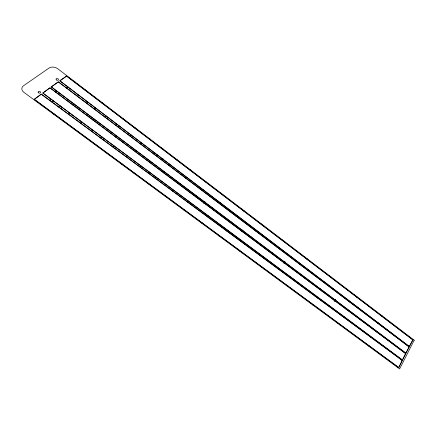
<?xml version="1.0" encoding="UTF-8"?>
<svg xmlns="http://www.w3.org/2000/svg" width="436" height="436" viewBox="0 0 436 436"><rect width="100%" height="100%" fill="white"/><g stroke="black" fill="none" stroke-linecap="round" stroke-linejoin="round"><path stroke-width="0.65" d="M335.807 300.589L405.932 353.345L409.262 346.909L58.348 81.783L51.165 86.889L204.408 201.944M334.172 300.159L285.051 263.448M368.665 346.162L368.976 345.612M372.807 338.761L373.123 338.2M376.628 331.954L376.938 331.398M380.377 325.251L380.683 324.711M384.323 318.209L384.612 317.691M366.24 344.375L366.551 343.824M370.404 336.99L370.725 336.423M374.252 330.177L374.568 329.621M378.034 323.479L378.344 322.929M382.007 316.438L382.296 315.926M339.808 324.918L340.135 324.384M344.233 317.686L344.625 317.043M348.402 310.868L348.778 310.252M352.49 304.181L352.871 303.56M356.757 297.205L357.062 296.709M337.328 323.092L337.655 322.558M341.775 315.871L342.178 315.223M345.977 309.053L346.358 308.432M350.092 302.371L350.479 301.745M354.386 295.401L354.691 294.905M334.63 300.944L335.349 299.81M312.857 305.075L313.201 304.557M317.539 298.001L318.013 297.281M322.051 291.183L322.493 290.512M326.466 284.517L326.918 283.825M331.033 277.612L331.355 277.132M310.318 303.205L310.661 302.693M315.026 296.148L315.511 295.423M319.572 289.33L320.024 288.654M324.019 282.664L324.482 281.972M328.613 275.77L328.935 275.29M287.564 286.457L287.923 285.956M292.496 279.525L293.047 278.751M297.341 272.718L297.848 272.004M302.066 266.08L302.595 265.333M306.928 259.246L307.26 258.782M285.209 284.719L285.569 284.223M290.163 277.808L290.725 277.024M295.036 271.001L295.553 270.276M299.794 264.363L300.333 263.611M304.682 257.54L305.015 257.077M284.288 263.23L285.079 262.161M264.036 269.132L264.407 268.647M269.197 262.341L269.83 261.507M274.358 255.55L274.936 254.793M279.383 248.94L279.988 248.139M284.523 242.182L284.866 241.729M261.546 267.301L261.916 266.81M266.728 260.521L267.372 259.687M271.928 253.736L272.511 252.973M276.98 247.13L277.601 246.324M282.152 240.378L282.495 239.925M241.92 252.853L242.302 252.379M247.299 246.193L248.013 245.31M252.771 239.424L253.414 238.628M258.079 232.846L258.766 232.001M263.486 226.159L263.84 225.717M239.528 251.092L239.914 250.618M244.934 244.443L245.653 243.561M250.433 237.68L251.087 236.879M255.779 231.107L256.472 230.257M261.213 224.426L261.567 223.984M241.778 231.38L242.623 230.371M221.221 237.615L221.619 237.151M226.807 231.08L227.597 230.154M232.568 224.333L233.276 223.505M238.16 217.793L238.917 216.905M243.817 211.171L244.182 210.746M218.927 235.925L219.319 235.462M224.535 229.401L225.33 228.475M230.328 222.66L231.042 221.826M235.947 216.125L236.715 215.231M241.631 209.509L242.002 209.084M201.857 223.357L202.266 222.91M207.64 216.937L208.501 215.978M213.678 210.223L214.452 209.367M219.531 203.721L220.365 202.8M225.428 197.17L225.804 196.75M199.503 221.624L199.911 221.177M205.307 215.221L206.179 214.256M211.384 208.506L212.163 207.645M217.264 202.01L218.104 201.083M223.194 195.464L223.57 195.05M204.092 203.149L204.985 202.184M183.736 210.016L184.15 209.58M189.698 203.705L190.636 202.713M196.009 197.023L196.843 196.14M202.113 190.559L203.013 189.606M208.239 184.074L208.621 183.665M181.398 208.294L181.812 207.858M187.382 201.999L188.33 201.001M193.726 195.317L194.565 194.434M199.862 188.859L200.773 187.9M206.015 182.379L206.402 181.976M166.721 197.492L167.146 197.061M172.852 191.279L173.86 190.26M179.419 184.63L180.313 183.725M185.763 178.204L186.733 177.223M192.102 171.784L192.499 171.386M164.394 195.78L164.819 195.35M170.547 189.584L171.566 188.559M177.152 182.935L178.052 182.03M183.529 176.52L184.504 175.534M189.9 170.105L190.298 169.708M150.752 185.736L151.188 185.316M157.047 179.621L158.126 178.575M163.86 173.005L164.808 172.084M170.427 166.623L171.468 165.615M176.978 160.263L177.381 159.87M148.442 184.036L148.878 183.616M154.758 177.937L155.848 176.885M161.609 171.321L162.563 170.4M168.209 164.944L169.255 163.936M174.792 158.595L175.19 158.208M148.534 173.163L149.504 172.242M162.176 159.936L163.108 159.053M135.743 174.683L136.185 174.275M142.185 168.667L143.335 167.593M149.232 162.078L150.24 161.14M156.023 155.739L157.124 154.709M162.77 149.434L163.178 149.058M133.52 173.048L133.961 172.634M139.983 167.043L141.144 165.969M147.068 160.464L148.082 159.522M153.892 154.126L154.998 153.096M160.666 147.831L161.075 147.455M121.726 164.367L122.173 163.958M128.309 158.431L129.519 157.341M135.58 151.881L136.637 150.927M142.577 145.575L143.738 144.529M149.504 139.335L149.919 138.959M119.437 162.683L119.889 162.279M126.048 156.764L127.268 155.668M133.356 150.218L134.424 149.259M140.387 143.924L141.558 142.872M147.346 137.689L147.76 137.313M108.52 154.644L108.978 154.246M115.24 148.79L116.516 147.684M122.723 142.278L123.835 141.308M129.917 136.01L131.138 134.947M137.024 129.824L137.444 129.459M106.248 152.971L106.706 152.573M112.989 147.134L114.276 146.022M120.51 140.621L121.628 139.651M127.737 134.364L128.969 133.302M134.871 128.184L135.296 127.819M115.693 136.92L116.695 136.065M96.149 145.537L96.612 145.144M102.994 139.76L104.329 138.637M110.679 133.28L111.839 132.299M118.058 127.05L119.333 125.977M125.328 120.919L125.759 120.559M93.811 143.815L94.274 143.428M100.683 138.054L102.029 136.926M108.406 131.579L109.572 130.598M115.818 125.361L117.11 124.282M123.121 119.235L123.552 118.875M84.442 136.92L84.911 136.533M91.413 131.214L92.797 130.075M99.283 124.767L100.493 123.78M106.842 118.581L108.177 117.491M114.276 112.493L114.706 112.139M82.262 135.313L82.731 134.931M89.255 129.623L90.655 128.484M97.163 123.181L98.378 122.189M104.754 117.001L106.095 115.911M112.216 110.929L112.646 110.575M93.042 119.944L94.067 119.121M73.499 128.86L73.973 128.484M80.578 123.225L82.023 122.075M88.639 116.81L89.887 115.813M96.361 110.662L97.746 109.561M103.942 104.624L104.378 104.28M71.33 127.263L71.804 126.887M78.431 121.639L79.886 120.489M86.524 115.235L87.783 114.237M94.285 109.087L95.68 107.986M101.893 103.065L102.335 102.716M63.166 121.257L63.645 120.886M70.354 115.682L71.853 114.521M78.584 109.305L79.881 108.297M86.475 103.19L87.909 102.079M94.198 97.201L94.639 96.857M61.078 119.72L61.558 119.344M68.288 114.156L69.793 112.995M76.551 107.785L77.859 106.776M84.47 101.675L85.914 100.563M92.225 95.697L92.666 95.359M72.926 104.88L73.978 104.073M53.535 114.167L54.02 113.801M60.822 108.657L62.37 107.485M69.22 102.302L70.556 101.294M77.254 96.225L78.736 95.103M85.113 90.279L85.56 89.941M51.383 112.581L51.868 112.216M58.691 107.082L60.25 105.91M67.122 100.738L68.468 99.73M75.194 94.666L76.687 93.544M83.08 88.731L83.527 88.399M44.428 107.463L44.919 107.098M51.808 102.008L53.405 100.825M60.359 95.686L61.738 94.672M68.545 89.642L70.071 88.513M76.523 83.739L76.976 83.407M42.281 105.883L42.772 105.523M49.688 100.438L51.29 99.261M58.271 94.127L59.656 93.108M66.49 88.088L68.027 86.96M74.501 82.197L74.954 81.864M55.421 91.762A0.828 0.589 13.4 0 0 56.778 91.625A0.828 0.589 13.4 0 0 55.759 90.792A0.828 0.589 13.4 0 0 55.421 91.762L56.522 91.004M335.469 301.129L405.812 353.585L402.493 360.18L42.695 93.037L49.955 87.756L203.721 202.669M334.521 299.619L285.504 262.821M284.332 261.938L243.021 230.927M242.46 231.62L283.863 262.559M241.958 230.132L205.351 202.647M204.686 203.389L241.381 230.813M402.161 360.414L398.706 367.493L34.39 99.348L41.289 94.247L402.161 360.414M402.368 360.392L398.787 367.728L34.15 99.337L41.273 94.072L402.368 360.392M405.605 353.601L402.412 359.945L42.93 93.053L49.971 87.925L203.568 202.669A1.036 0.807 27.1 0 0 204.713 203.525L241.222 230.802A1.041 0.823 32 0 0 242.509 231.761L283.705 262.537A1.057 0.828 37.4 0 0 285.122 263.595L334.014 300.121A1.085 0.834 43.2 0 0 335.562 301.276L405.605 353.601M414.2 340.227L399.605 368.943L23.953 92.383A6.431 4.562 11.4 0 1 23.473 85.772L49.05 68.054A6.186 4.306 13.6 0 1 57.688 68.719L414.2 340.227M409.061 346.92L405.856 353.116L335.965 300.627A1.085 0.834 43.2 0 0 334.434 299.478L285.662 262.848A1.057 0.828 37.4 0 0 284.261 261.796L243.174 230.938A1.041 0.823 32 0 0 241.915 229.99L205.503 202.647A1.036 0.807 27.1 0 0 204.386 201.808L51.394 86.906L58.364 81.952L409.061 346.92M412.985 339.873L409.36 346.685L59.727 80.802L66.583 76.011L412.985 339.873M412.783 339.889L409.284 346.457L59.955 80.824L66.599 76.175L412.783 339.889M56.446 79.941A1.243 0.872 13.7 0 0 58.473 79.712A1.243 0.872 13.7 0 0 56.898 78.491A1.243 0.872 13.7 0 0 56.446 79.941M38.553 92.83A1.281 0.91 12.1 0 0 40.597 92.47A1.281 0.91 12.1 0 0 38.891 91.288A1.281 0.91 12.1 0 0 38.553 92.83M334.265 300.475A0.867 0.665 43.2 0 0 335.606 300.993A0.867 0.665 43.2 0 0 335.099 299.668A0.867 0.665 43.2 0 0 334.265 300.475M203.901 202.958A0.828 0.649 27.1 0 0 205.263 203.062A0.828 0.649 27.1 0 0 204.451 201.977A0.828 0.649 27.1 0 0 203.901 202.958M241.517 231.091A0.834 0.654 32 0 0 242.879 231.353A0.834 0.654 32 0 0 242.203 230.181A0.834 0.654 32 0 0 241.517 231.091M283.989 262.881A0.845 0.665 37.4 0 0 285.346 263.224A0.845 0.665 37.4 0 0 284.713 261.987A0.845 0.665 37.4 0 0 283.989 262.881M115.622 136.86A0.823 0.616 17.7 0 0 116.973 136.762A0.823 0.616 17.7 0 0 115.987 135.858A0.823 0.616 17.7 0 0 115.622 136.86M93.01 119.922A0.823 0.605 15.9 0 0 94.345 119.758A0.823 0.605 15.9 0 0 93.304 118.914A0.823 0.605 15.9 0 0 93.01 119.922M72.899 104.853A0.823 0.6 14.4 0 0 74.245 104.705A0.823 0.6 14.4 0 0 73.215 103.872A0.823 0.6 14.4 0 0 72.899 104.853M148.414 173.059A0.828 0.643 20.9 0 0 149.788 173.016A0.828 0.643 20.9 0 0 148.85 172.029A0.828 0.643 20.9 0 0 148.414 173.059M162.061 159.838A0.812 0.616 22 0 0 163.391 159.799A0.812 0.616 22 0 0 162.465 158.846A0.812 0.616 22 0 0 162.061 159.838"/></g></svg>
